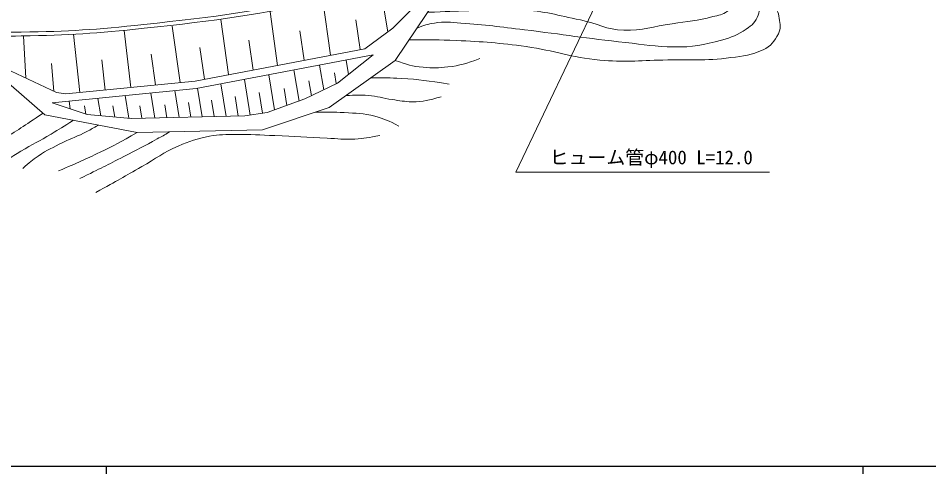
# Model space of a CAD drawing. Units: millimetres, scale not verified. Extents: x 40000 to 680000, y 20000 to 380000.
# Drawn here: x 156356 to 276723, y 204000 to 264279 of the extents above; entities that cross this region are included whole.
import ezdxf
from ezdxf.enums import TextEntityAlignment as Align

# ---------------------------------------------------------------- set-up
doc = ezdxf.new("R2010")
doc.units = ezdxf.units.MM
doc.header["$LTSCALE"] = 1000
for name, color, linetype, lineweight in [('M-BGD', 7, 'Continuous', 13), ('M-STR-HTXT', 7, 'Continuous', 13), ('M-TTL-BAND', 7, 'Continuous', 25)]:
    doc.layers.add(name, color=color, linetype=linetype, lineweight=lineweight)
doc.styles.add('ＭＳ ゴシック', font='')
doc.styles.get('ＭＳ ゴシック').set_extended_font_data('MS Gothic')

msp = doc.modelspace()

# ---------------------------------------------------------------- linework, layer by layer
at = {"layer": 'M-BGD'}
for p, q in [((205893, 262960), (214629, 271808)), ((214970, 271796), (206174, 258690)), ((205199, 262453), (204183, 268622)), ((197647, 259374), (196615, 266631)), ((190650, 258042), (189644, 265115)), ((184164, 256808), (183129, 264086)), ((201552, 260146), (200992, 264081)), ((171242, 255115), (170349, 262666)), ((177753, 255766), (176694, 263216)), ((194149, 258708), (193594, 262608)), ((202170, 260234), (205893, 262960)), ((157375, 256336), (157046, 261940)), ((164491, 254440), (163665, 262148)), ((187407, 257425), (186844, 261386)), ((180971, 256200), (180372, 260415)), ((159896, 251511), (150238, 259856)), ((174497, 255441), (173918, 259520)), ((203281, 259428), (198553, 255699)), ((154662, 257611), (161410, 254440)), ((161044, 254612), (160764, 258280)), ((167867, 254778), (167429, 258784)), ((196737, 254813), (196204, 258081)), ((206174, 258690), (197457, 252456)), ((200008, 256846), (199698, 258746)), ((190248, 252157), (189491, 256804)), ((193473, 253319), (192802, 257434)), ((198405, 255627), (198171, 257061)), ((183830, 251288), (183128, 255593)), ((187039, 251456), (186267, 256190)), ((198553, 255699), (194228, 253591)), ((195112, 254022), (194791, 255992)), ((170976, 251031), (170487, 254035)), ((174409, 251074), (173871, 254373)), ((177636, 251148), (177058, 254692)), ((180691, 251217), (180073, 255012)), ((188659, 251711), (188213, 254450)), ((191861, 252738), (191495, 254985)), ((165467, 251517), (160859, 253072)), ((163243, 252267), (163076, 253293)), ((167270, 251358), (166893, 253675)), ((176022, 251111), (175743, 252822)), ((179163, 251182), (178846, 253129)), ((182261, 251253), (181907, 253422)), ((185442, 251325), (185018, 253929)), ((194228, 253591), (189285, 251810)), ((165295, 251575), (165115, 252683)), ((169123, 251194), (168880, 252686)), ((172695, 251036), (172429, 252667)), ((189285, 251810), (186334, 251345)), ((197457, 252456), (188661, 249500)), ((172087, 249137), (159896, 251511)), ((171289, 251004), (165467, 251517)), ((186334, 251345), (171289, 251004)), ((188661, 249500), (172087, 249137))]:
    msp.add_line(p, q, dxfattribs=at)
for points in [[(161410, 254440), (162643, 254255), (179726, 255963), (202170, 260234)], [(160859, 253072), (179870, 254973), (203281, 259428)]]:
    msp.add_lwpolyline(points, dxfattribs=at)
for points, knots in [([(209051, 262976), (210058, 263364), (210438, 263472), (211363, 263640), (212713, 263884), (213507, 263730), (214876, 263640), (218163, 263422), (219989, 263125), (223260, 262743), (228493, 262132), (231403, 261612), (236642, 261056), (239137, 260791), (240530, 260507), (243039, 260474), (245520, 260442), (246932, 260733), (249327, 261383), (250677, 261749), (251441, 262052), (252598, 262837), (253382, 263368), (253857, 263794), (254161, 264691), (254412, 265430), (254261, 265921), (254125, 266690), (253885, 268045), (253366, 268699), (252816, 269961), (251571, 272822), (250783, 274385), (249413, 277189), (248670, 278711), (247948, 279438), (247463, 281060), (247156, 282086), (246916, 282679), (246930, 283750), (246938, 284395), (246961, 284672), (247113, 285391)], [0, 0, 0, 0, 1, 1, 1, 2, 2, 2, 3, 3, 3, 4, 4, 4, 5, 5, 5, 6, 6, 6, 7, 7, 7, 8, 8, 8, 9, 9, 9, 10, 10, 10, 11, 11, 11, 12, 12, 12, 13, 13, 13, 14, 14, 14, 14]), ([(210449, 265059), (213117, 265165), (213796, 265190), (215943, 265257), (218649, 265342), (220172, 265626), (222873, 265427), (225959, 265199), (227643, 264667), (230675, 264045), (232927, 263584), (234102, 262734), (236400, 262682), (238914, 262626), (240292, 263180), (242779, 263555), (244894, 263874), (246105, 263946), (248176, 264482), (248955, 264683), (249467, 264716), (250102, 265209), (250599, 265594), (250775, 266004), (250866, 266626), (250973, 267359), (250636, 267773), (250321, 268443), (249639, 269894), (248885, 270491), (247994, 271824), (247114, 273140), (246455, 273793), (245814, 275240), (245067, 276925), (244758, 277965), (244614, 279802), (244480, 281508), (244605, 282267), (244961, 284169)], [0, 0, 0, 0, 1, 1, 1, 2, 2, 2, 3, 3, 3, 4, 4, 4, 5, 5, 5, 6, 6, 6, 7, 7, 7, 8, 8, 8, 9, 9, 9, 10, 10, 10, 11, 11, 11, 12, 12, 12, 13, 13, 13, 13]), ([(143379, 262200), (144756, 262072), (145139, 262060), (146269, 261992), (150361, 261745), (152666, 261871), (156765, 261936), (163118, 262035), (166684, 262254), (172999, 262944), (182735, 264007), (188237, 264639), (197741, 266999), (204689, 268725), (207782, 269679), (214522, 272105)], [0, 0, 0, 0, 1, 1, 1, 2, 2, 2, 3, 3, 3, 4, 4, 4, 5, 5, 5, 5]), ([(143426, 262698), (144790, 262571), (145169, 262560), (146288, 262492), (150368, 262246), (152665, 262372), (156751, 262436), (163087, 262534), (166644, 262753), (172943, 263441), (182655, 264502), (188144, 265133), (197625, 267487), (204553, 269207), (207642, 270160), (214354, 272576)], [0, 0, 0, 0, 1, 1, 1, 2, 2, 2, 3, 3, 3, 4, 4, 4, 5, 5, 5, 5]), ([(207996, 261404), (210976, 261432), (211807, 261414), (214248, 261318), (217879, 261175), (219916, 261013), (223516, 260518), (227334, 259993), (229381, 259071), (233221, 258737), (236470, 258455), (238311, 258664), (241572, 258737), (245087, 258816), (247080, 258614), (250567, 259064), (252263, 259283), (253276, 259367), (254820, 260100), (255854, 260591), (256348, 261191), (256837, 262227), (257177, 262947), (257080, 263474), (256964, 264262), (256838, 265120), (256523, 265541), (256213, 266351), (255805, 267418), (255647, 267764), (255085, 269050)], [0, 0, 0, 0, 1, 1, 1, 2, 2, 2, 3, 3, 3, 4, 4, 4, 5, 5, 5, 6, 6, 6, 7, 7, 7, 8, 8, 8, 9, 9, 9, 10, 10, 10, 10]), ([(206174, 258690), (207812, 258144), (208401, 257922), (209888, 257780), (211160, 257659), (211889, 257696), (213159, 257835), (214843, 258019), (215494, 258288), (217357, 258925)], [0, 0, 0, 0, 1, 1, 1, 2, 2, 2, 3, 3, 3, 3]), ([(202933, 256372), (204840, 256408), (205397, 256391), (206974, 256313), (209473, 256188), (210346, 256010), (213334, 255549)], [0, 0, 0, 0, 1, 1, 1, 2, 2, 2, 2]), ([(199675, 254042), (201029, 254126), (201468, 254146), (202612, 254059), (203862, 253964), (204532, 253683), (205774, 253514), (206807, 253373), (207385, 253234), (208427, 253223), (209954, 253208), (210583, 253433), (212280, 253877)], [0, 0, 0, 0, 1, 1, 1, 2, 2, 2, 3, 3, 3, 4, 4, 4, 4]), ([(149573, 245390), (151771, 246672), (152350, 247017), (154104, 248104), (156304, 249467), (157003, 249944), (159658, 251717)], [0, 0, 0, 0, 1, 1, 1, 2, 2, 2, 2]), ([(195640, 251846), (197443, 251871), (197964, 251874), (199450, 251781), (201038, 251682), (201964, 251748), (203496, 251321), (204788, 250961), (205303, 250723), (206671, 250013)], [0, 0, 0, 0, 1, 1, 1, 2, 2, 2, 3, 3, 3, 3]), ([(152965, 244397), (154773, 245513), (155243, 245802), (156721, 246674), (158262, 247584), (159157, 248037), (160695, 248952), (161870, 249651), (162247, 249881), (163685, 250773)], [0, 0, 0, 0, 1, 1, 1, 2, 2, 2, 3, 3, 3, 3]), ([(156975, 244406), (157873, 245213), (158177, 245454), (159011, 246041), (160191, 246871), (160956, 247176), (162246, 247822), (163461, 248431), (164204, 248645), (165408, 249276), (166023, 249599), (166233, 249708), (166967, 250134)], [0, 0, 0, 0, 1, 1, 1, 2, 2, 2, 3, 3, 3, 4, 4, 4, 4]), ([(164499, 243061), (167324, 244448), (168059, 244802), (170315, 245969), (172050, 246866), (173031, 247355), (174737, 248307), (175376, 248664), (175584, 248777), (176367, 249231)], [0, 0, 0, 0, 1, 1, 1, 2, 2, 2, 3, 3, 3, 3]), ([(161700, 244078), (164347, 245207), (165079, 245513), (167189, 246550), (169131, 247504), (169771, 247853), (172087, 249137)], [0, 0, 0, 0, 1, 1, 1, 2, 2, 2, 2]), ([(166633, 241209), (169590, 242877), (170332, 243295), (172699, 244638), (174574, 245701), (175509, 246532), (177497, 247364), (179063, 248019), (179974, 248354), (181641, 248672), (182982, 248929), (183765, 248868), (185130, 248890), (187146, 248923), (188276, 248823), (190291, 248745), (192983, 248641), (194487, 248506), (197179, 248400), (198605, 248344), (199407, 248198), (200832, 248291), (202142, 248376), (202636, 248469), (204157, 248781)], [0, 0, 0, 0, 1, 1, 1, 2, 2, 2, 3, 3, 3, 4, 4, 4, 5, 5, 5, 6, 6, 6, 7, 7, 7, 8, 8, 8, 8])]:
    msp.add_open_spline(points, degree=3, knots=knots, dxfattribs=at)
at = {"layer": 'M-STR-HTXT'}
for p, q in [((243819, 289413), (222119, 243899)), ((222119, 243899), (255661, 243899))]:
    msp.add_line(p, q, dxfattribs=at)
at = {"layer": 'M-TTL-BAND'}
for p, q in [((40000, 205000), (579000, 205000)), ((168000, 205000), (168000, 204000)), ((268000, 205000), (268000, 204000))]:
    msp.add_line(p, q, dxfattribs=at)

# ---------------------------------------------------------------- texts
at = {"layer": 'M-STR-HTXT', "style": 'ＭＳ ゴシック'}
msp.add_text('ヒューム管φ400 L=12.0', height=1833, dxfattribs=at).set_placement((240031, 244399), align=Align.BOTTOM_CENTER)

doc.saveas('drawing.dxf')
